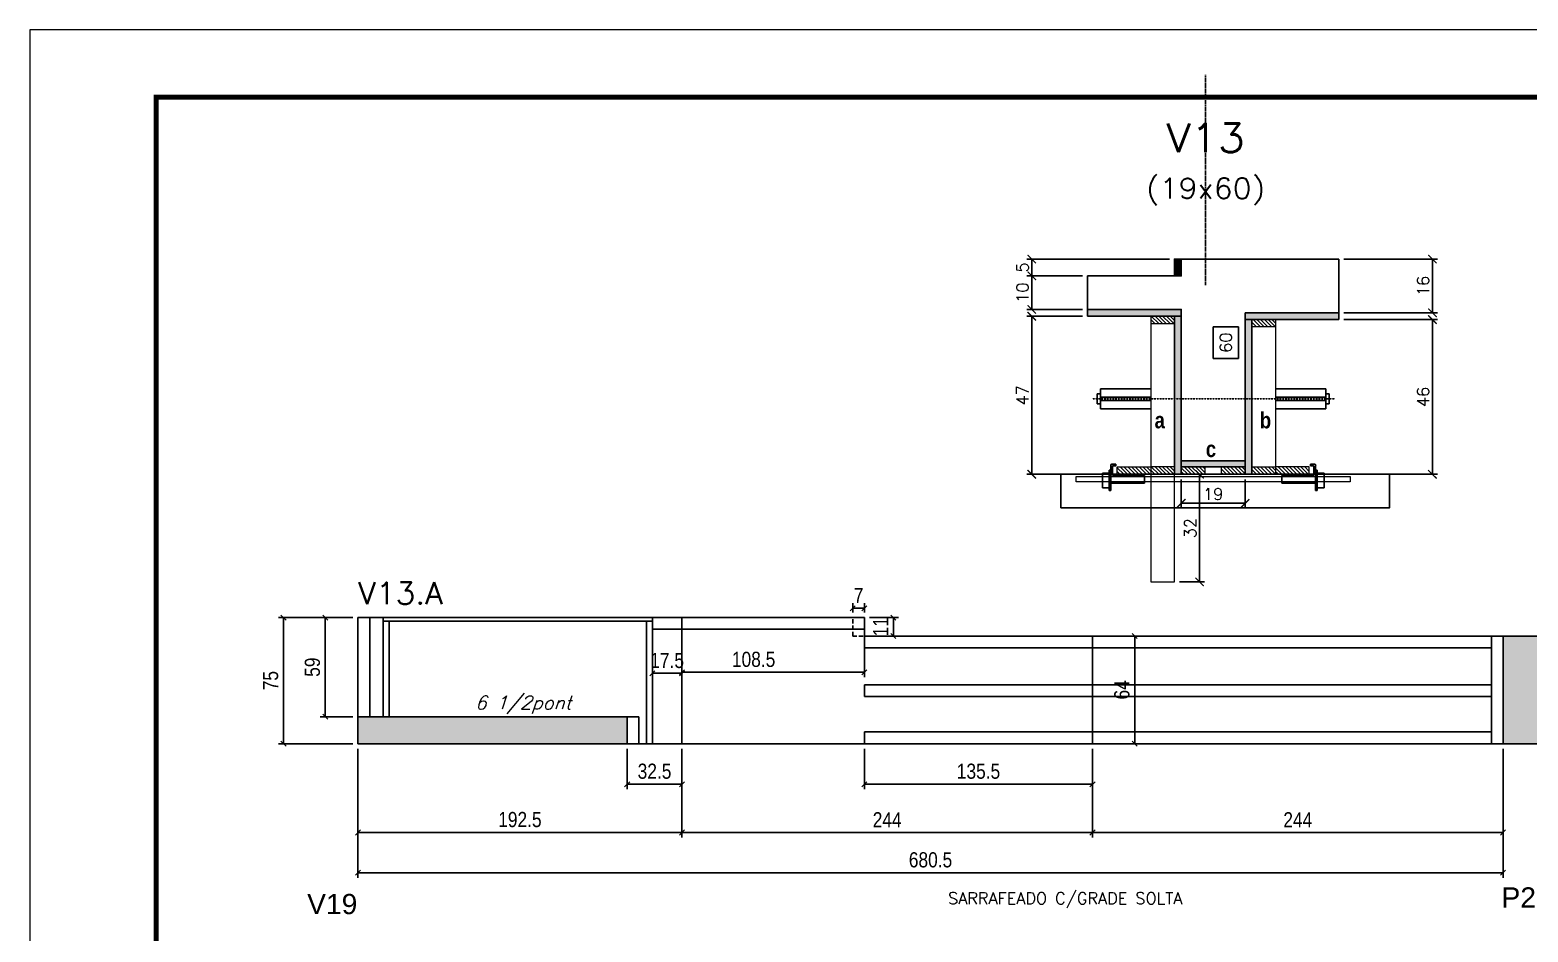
# Model space of a CAD drawing. Extents: x -10448 to -1189, y -11772 to 17235.
# Drawn here: x -8850 to -7960, y 11714 to 12250 of the extents above; entities that cross this region are included whole.
import ezdxf
from ezdxf.enums import TextEntityAlignment as Align

# ---------------------------------------------------------------- set-up
doc = ezdxf.new("R2010")
doc.units = 0
doc.linetypes.add('DASHED', pattern=[0.75, 0.5, -0.25])
doc.linetypes.add('HIDDEN', pattern=[0.375, 0.25, -0.125])
for name, color, linetype in [('5', 5, 'Continuous'), ('barrote', 251, 'Continuous'), ('COTA', 241, 'Continuous'), ('Cota Seção (2x)', 4, 'Continuous'), ('detalhes', 4, 'Continuous'), ('Painéis', 200, 'Continuous'), ('presilha', 1, 'Continuous'), ('SARR_2.2x7', 40, 'Continuous'), ('SARR_3.5x7', 81, 'Continuous'), ('TENSOR', 3, 'Continuous'), ('texto', 7, 'Continuous'), ('Texto de Titulo', 7, 'Continuous'), ('Texto Qtd Sarr', 242, 'Continuous')]:
    doc.layers.add(name, color=color, linetype=linetype)
for name, color, linetype, lineweight in [('CONCRETO', 251, 'Continuous', 25), ('Folhas', 255, 'Continuous', 9), ('Hachura', 251, 'Continuous', 9), ('Madeira', 126, 'Continuous', 18), ('SARRAFO DE PRESSAO', 251, 'DASHED', 9), ('SCO-___-LAJ', 2, 'Continuous', 0), ('Texto Seção', 7, 'Continuous', 15)]:
    doc.layers.add(name, color=color, linetype=linetype, lineweight=lineweight)
doc.styles.add('COTA TECNICA-50', font='techl___.ttf', dxfattribs={"height": 9})
doc.styles.add('REGUA-120', font='ROMANS.shx', dxfattribs={"height": 15})
doc.styles.add('Romans', font='romans.shx')
doc.styles.get("Standard").update_dxf_attribs({"font": 'arial.ttf'})
doc.styles.add('TECNICA', font='techb___.ttf', dxfattribs={"height": 10})
doc.dimstyles.new('COTA PAINEL-50', dxfattribs={"dimtxt": 9, "dimasz": 3, "dimexe": 3, "dimexo": 3, "dimgap": 3, "dimtad": 1, "dimdec": 1, "dimzin": 12, "dimdsep": 46, "dimtxsty": 'COTA TECNICA-50', "dimblk1": 'OBLIQUE', "dimblk2": 'OBLIQUE', "dimsah": 1, "dimcen": 0.9, "dimclrd": 4, "dimclre": 4, "dimclrt": 240, "dimadec": 1, "dimazin": 3, "dimtfac": 1, "dimtdec": 1, "dimtmove": 0, "dimatfit": 3, "dimfxl": 1, "dimtolj": 1, "dimtzin": 12, "dimarcsym": 0})
doc.dimstyles.new('Cota Seção (2x)', dxfattribs={"dimtxt": 7, "dimasz": 5, "dimexe": 3, "dimexo": 3, "dimgap": 2, "dimtad": 3, "dimdec": 1, "dimlfac": 0.5, "dimzin": 12, "dimdsep": 46, "dimtxsty": 'Romans', "dimblk": 'ARCHTICK', "dimcen": 0, "dimclrd": 4, "dimclre": 4, "dimclrt": 1, "dimadec": 1, "dimazin": 3, "dimtfac": 1, "dimtdec": 1, "dimtmove": 0, "dimatfit": 3, "dimldrblk": 'OBLIQUE', "dimfxl": 1, "dimtolj": 1, "dimtzin": 12, "dimarcsym": 0})
doc.dimstyles.new('Cota Seção interna', dxfattribs={"dimtxt": 7, "dimasz": 6, "dimexe": 0.18, "dimexo": 2, "dimgap": -4, "dimtad": 3, "dimdec": 1, "dimlfac": 0.5, "dimzin": 12, "dimdsep": 46, "dimtxsty": 'Romans', "dimblk": 'ARCHTICK', "dimcen": 0.09, "dimse1": 1, "dimse2": 1, "dimsd1": 1, "dimsd2": 1, "dimclrd": 180, "dimclre": 5, "dimclrt": 1, "dimadec": 0, "dimazin": 3, "dimtfac": 1, "dimtdec": 1, "dimtofl": 0, "dimtmove": 0, "dimatfit": 3, "dimldrblk": 'ARCHTICK', "dimfxl": 1, "dimtolj": 1, "dimtzin": 0, "dimarcsym": 0})

# ---------------------------------------------------------------- blocks, each defined once
blk = doc.blocks.new('9999999999')
at = {"layer": 'Folhas'}
blk.add_lwpolyline([(98138.98, 34190.21), (99623.98, 34190.21), (99623.98, 35240.21), (98138.98, 35240.21)], close=True, dxfattribs=at)
at = {"layer": 'Folhas', "color": 30, "const_width": 3}
blk.add_lwpolyline([(98213.98, 34230.21), (99583.98, 34230.21), (99583.98, 35200.21), (98213.98, 35200.21)], close=True, dxfattribs=at)
blk = doc.blocks.new('_ArchTick')
at = {"color": 0, "linetype": 'ByBlock', "const_width": 0.15}
blk.add_lwpolyline([(-0.5, -0.5), (0.5, 0.5)], dxfattribs=at)
blk = doc.blocks.new('*D318')
at = {"layer": 'COTA', "color": 4, "lineweight": -2, "transparency": 16777216}
for p, q in [((-8224.29, 12079.72), (-8257.5, 12079.72)), ((-8254.5, 11985.72), (-8254.5, 12079.72)), ((-8206.69, 11985.72), (-8257.5, 11985.72))]:
    blk.add_line(p, q, dxfattribs=at)
at = {"layer": 'Defpoints', "color": 0, "transparency": 16777216}
for p in [(-8254.5, 12079.72), (-8221.29, 12079.72), (-8203.69, 11985.72)]:
    blk.add_point(p, dxfattribs=at)
at = {"layer": 'COTA', "color": 4, "lineweight": -2, "transparency": 16777216, "xscale": 5, "yscale": 5, "zscale": 5}
for p, rotation in [((-8254.5, 12079.72), 90), ((-8254.5, 11985.72), 270)]:
    blk.add_blockref('_ArchTick', p, dxfattribs=dict(at, rotation=rotation))
at = {"layer": 'COTA', "color": 1, "transparency": 16777216, "insert": (-8260, 12032.72), "char_height": 7, "attachment_point": 5, "rotation": 90, "style": 'Romans'}
blk.add_mtext('\\A1;47', dxfattribs=at)
blk = doc.blocks.new('_Oblique')
at = {"color": 0, "linetype": 'ByBlock', "lineweight": -2}
blk.add_line((-0.5, -0.5), (0.5, 0.5), dxfattribs=at)
blk = doc.blocks.new('*D319')
at = {"layer": 'COTA', "color": 4, "lineweight": -2, "transparency": 16777216}
for p, q in [((-8224.29, 12103.72), (-8257.5, 12103.72)), ((-8254.5, 12103.72), (-8254.5, 12083.72)), ((-8224.29, 12083.72), (-8257.5, 12083.72))]:
    blk.add_line(p, q, dxfattribs=at)
at = {"layer": 'Defpoints', "color": 0, "transparency": 16777216}
for p in [(-8221.29, 12103.72), (-8254.5, 12083.72), (-8221.29, 12083.72)]:
    blk.add_point(p, dxfattribs=at)
at = {"layer": 'COTA', "color": 4, "lineweight": -2, "transparency": 16777216, "xscale": 5, "yscale": 5, "zscale": 5}
for p, rotation in [((-8254.5, 12103.72), 90), ((-8254.5, 12083.72), 270)]:
    blk.add_blockref('_ArchTick', p, dxfattribs=dict(at, rotation=rotation))
at = {"layer": 'COTA', "color": 1, "transparency": 16777216, "insert": (-8260, 12093.72), "char_height": 7, "attachment_point": 5, "rotation": 90, "style": 'Romans'}
blk.add_mtext('\\A1;10', dxfattribs=at)
blk = doc.blocks.new('*D320')
at = {"layer": 'COTA', "color": 4, "lineweight": -2, "transparency": 16777216}
for p, q in [((-8069.09, 12077.72), (-8013.43, 12077.72)), ((-8016.43, 11985.72), (-8016.43, 12077.72)), ((-8077.09, 11985.72), (-8013.43, 11985.72))]:
    blk.add_line(p, q, dxfattribs=at)
at = {"layer": 'Defpoints', "color": 0, "transparency": 16777216}
for p in [(-8072.09, 12077.72), (-8016.43, 12077.72), (-8080.09, 11985.72)]:
    blk.add_point(p, dxfattribs=at)
at = {"layer": 'COTA', "color": 4, "lineweight": -2, "transparency": 16777216, "xscale": 5, "yscale": 5, "zscale": 5}
for p, rotation in [((-8016.43, 12077.72), 90), ((-8016.43, 11985.72), 270)]:
    blk.add_blockref('_ArchTick', p, dxfattribs=dict(at, rotation=rotation))
at = {"layer": 'COTA', "color": 1, "transparency": 16777216, "insert": (-8021.93, 12031.72), "char_height": 7, "attachment_point": 5, "rotation": 90, "style": 'Romans'}
blk.add_mtext('\\A1;46', dxfattribs=at)
blk = doc.blocks.new('*D321')
at = {"layer": 'Cota Seção (2x)', "color": 180, "lineweight": -2, "transparency": 16777216}
for p, q in [((-8131.69, 12073.5), (-8146.69, 12073.5)), ((-8146.69, 12073.5), (-8146.69, 12054.5)), ((-8131.69, 12054.5), (-8131.69, 12073.5)), ((-8146.69, 12054.5), (-8131.69, 12054.5))]:
    blk.add_line(p, q, dxfattribs=at)
at = {"layer": 'Defpoints', "color": 0, "transparency": 16777216}
for p in [(-8127.69, 12113.72), (-8127.69, 12113.72), (-8127.69, 11993.72)]:
    blk.add_point(p, dxfattribs=at)
at = {"layer": 'Cota Seção (2x)', "color": 1, "transparency": 16777216, "insert": (-8139.19, 12064), "char_height": 7, "attachment_point": 5, "rotation": 90, "style": 'Romans'}
blk.add_mtext('\\A1;60', dxfattribs=at)
blk = doc.blocks.new('PRESILHA METÁLICA 1')
at = {"layer": 'presilha'}
for p, q in [((6, 15.5), (7.5, 15.5)), ((6, -2.5), (6, 15.5)), ((7.5, 10.6), (7.5, 19.9)), ((7.5, 15.5), (7.5, -2.5)), ((12, 21), (8.6, 21)), ((9, 11.6), (9, 18.9)), ((12, 19.5), (9.6, 19.5)), ((12, 21), (12, 19.5)), ((0, 13), (6, 13)), ((0, 13), (0, 0)), ((6, 0), (0, 0)), ((6, 13), (6, 0)), ((37.5, 4.1), (7.5, 4.1)), ((37.5, 11), (9.6, 11)), ((37.5, 11), (37.5, 4.1)), ((7.5, -2.5), (6, -2.5))]:
    blk.add_line(p, q, dxfattribs=at)
for centre, radius, start, end in [((8.6, 19.9), 1.14, 90, 180), ((9.6, 18.9), 0.57, 90, 180), ((9.6, 11.6), 0.57, 180, 270)]:
    blk.add_arc(centre, radius, start, end, dxfattribs=at)
blk = doc.blocks.new('*D322')
at = {"layer": 'COTA', "color": 4, "lineweight": -2, "transparency": 16777216}
for p, q in [((-8165.69, 11982.72), (-8165.69, 11965.5)), ((-8127.69, 11982.72), (-8127.69, 11965.5)), ((-8127.69, 11968.5), (-8165.69, 11968.5))]:
    blk.add_line(p, q, dxfattribs=at)
at = {"layer": 'Defpoints', "color": 0, "transparency": 16777216}
for p in [(-8165.69, 11985.72), (-8127.69, 11985.72), (-8165.69, 11968.5)]:
    blk.add_point(p, dxfattribs=at)
at = {"layer": 'COTA', "color": 4, "lineweight": -2, "transparency": 16777216, "xscale": 5, "yscale": 5, "zscale": 5, "rotation": 180}
blk.add_blockref('_ArchTick', (-8165.69, 11968.5), dxfattribs=at)
at = {"layer": 'COTA', "color": 4, "lineweight": -2, "transparency": 16777216, "xscale": 5, "yscale": 5, "zscale": 5}
blk.add_blockref('_ArchTick', (-8127.69, 11968.5), dxfattribs=at)
at = {"layer": 'COTA', "color": 1, "transparency": 16777216, "insert": (-8146.69, 11974), "char_height": 7, "attachment_point": 5, "style": 'Romans'}
blk.add_mtext('\\A1;19', dxfattribs=at)
blk = doc.blocks.new('*D1393')
at = {"layer": 'COTA', "color": 4, "lineweight": -2, "transparency": 16777216}
for p, q in [((-8069.09, 12113.72), (-8013.43, 12113.72)), ((-8016.43, 12113.72), (-8016.43, 12081.72)), ((-8069.09, 12081.72), (-8013.43, 12081.72))]:
    blk.add_line(p, q, dxfattribs=at)
at = {"layer": 'Defpoints', "color": 0, "transparency": 16777216}
for p in [(-8072.09, 12113.72), (-8072.09, 12081.72), (-8016.43, 12081.72)]:
    blk.add_point(p, dxfattribs=at)
at = {"layer": 'COTA', "color": 4, "lineweight": -2, "transparency": 16777216, "xscale": 5, "yscale": 5, "zscale": 5}
for p, rotation in [((-8016.43, 12113.72), 90), ((-8016.43, 12081.72), 270)]:
    blk.add_blockref('_ArchTick', p, dxfattribs=dict(at, rotation=rotation))
at = {"layer": 'COTA', "color": 1, "transparency": 16777216, "insert": (-8021.93, 12097.72), "char_height": 7, "attachment_point": 5, "rotation": 90, "style": 'Romans'}
blk.add_mtext('\\A1;16', dxfattribs=at)
blk = doc.blocks.new('*D1394')
at = {"layer": 'COTA', "color": 4, "lineweight": -2, "transparency": 16777216}
for p, q in [((-8172.69, 12113.72), (-8257.5, 12113.72)), ((-8254.5, 12103.72), (-8254.5, 12113.72)), ((-8224.29, 12103.72), (-8257.5, 12103.72))]:
    blk.add_line(p, q, dxfattribs=at)
at = {"layer": 'Defpoints', "color": 0, "transparency": 16777216}
for p in [(-8254.5, 12113.72), (-8169.69, 12113.72), (-8221.29, 12103.72)]:
    blk.add_point(p, dxfattribs=at)
at = {"layer": 'COTA', "color": 4, "lineweight": -2, "transparency": 16777216, "xscale": 5, "yscale": 5, "zscale": 5}
for p, rotation in [((-8254.5, 12113.72), 90), ((-8254.5, 12103.72), 270)]:
    blk.add_blockref('_ArchTick', p, dxfattribs=dict(at, rotation=rotation))
at = {"layer": 'COTA', "color": 1, "transparency": 16777216, "insert": (-8260, 12108.72), "char_height": 7, "attachment_point": 5, "rotation": 90, "style": 'Romans'}
blk.add_mtext('\\A1;5', dxfattribs=at)
blk = doc.blocks.new('titulo1')
at = {"layer": 'Defpoints', "color": 252, "linetype": 'HIDDEN', "ltscale": 2}
blk.add_line((0, 0), (0, 125), dxfattribs=at)
at = {"layer": 'Defpoints', "style": 'Romans', "oblique": 15}
blk.add_attdef('FOLHA', text='', height=10, dxfattribs=at).set_placement((0, 15.58), align=Align.MIDDLE_CENTER)
at = {"layer": 'Texto Qtd Sarr', "color": 3, "style": 'Romans', "oblique": 15}
for tag, height, p in [('TITULO', 17, (0, 71.45)), ('SEÇÃO', 12, (0, 41.55))]:
    blk.add_attdef(tag, text='', height=height, dxfattribs=at).set_placement(p, align=Align.MIDDLE_CENTER)
blk = doc.blocks.new('*D358')
at = {"layer": 'COTA', "color": 4, "linetype": 'ByBlock', "lineweight": -2, "transparency": 16777216}
for p, q in [((-8462.41, 11822.55), (-8462.41, 11769.76)), ((-8218.41, 11822.55), (-8218.41, 11769.76)), ((-8218.41, 11772.76), (-8462.41, 11772.76))]:
    blk.add_line(p, q, dxfattribs=at)
at = {"layer": 'Defpoints', "color": 0, "linetype": 'ByBlock', "transparency": 16777216}
for p in [(-8462.41, 11825.55), (-8218.41, 11825.55), (-8462.41, 11772.76)]:
    blk.add_point(p, dxfattribs=at)
at = {"layer": 'COTA', "color": 4, "linetype": 'ByBlock', "lineweight": -2, "transparency": 16777216, "xscale": 3, "yscale": 3, "zscale": 3, "rotation": 180}
blk.add_blockref('_Oblique', (-8462.41, 11772.76), dxfattribs=at)
at = {"layer": 'COTA', "color": 4, "linetype": 'ByBlock', "lineweight": -2, "transparency": 16777216, "xscale": 3, "yscale": 3, "zscale": 3}
blk.add_blockref('_Oblique', (-8218.41, 11772.76), dxfattribs=at)
at = {"layer": 'COTA', "color": 240, "linetype": 'ByBlock', "transparency": 16777216, "insert": (-8340.41, 11780.33), "char_height": 9, "attachment_point": 5, "style": 'COTA TECNICA-50'}
blk.add_mtext('\\A1;244', dxfattribs=at)
blk = doc.blocks.new('*D359')
at = {"layer": 'COTA', "color": 4, "linetype": 'ByBlock', "lineweight": -2, "transparency": 16777216}
for p, q in [((-8218.41, 11822.55), (-8218.41, 11769.76)), ((-7974.41, 11822.55), (-7974.41, 11769.76)), ((-8218.41, 11772.76), (-7974.41, 11772.76))]:
    blk.add_line(p, q, dxfattribs=at)
at = {"layer": 'Defpoints', "color": 0, "linetype": 'ByBlock', "transparency": 16777216}
for p in [(-8218.41, 11825.55), (-7974.41, 11825.55), (-7974.41, 11772.76)]:
    blk.add_point(p, dxfattribs=at)
at = {"layer": 'COTA', "color": 4, "linetype": 'ByBlock', "lineweight": -2, "transparency": 16777216, "xscale": 3, "yscale": 3, "zscale": 3, "rotation": 180}
blk.add_blockref('_Oblique', (-8218.41, 11772.76), dxfattribs=at)
at = {"layer": 'COTA', "color": 4, "linetype": 'ByBlock', "lineweight": -2, "transparency": 16777216, "xscale": 3, "yscale": 3, "zscale": 3}
blk.add_blockref('_Oblique', (-7974.41, 11772.76), dxfattribs=at)
at = {"layer": 'COTA', "color": 240, "linetype": 'ByBlock', "transparency": 16777216, "insert": (-8096.41, 11780.33), "char_height": 9, "attachment_point": 5, "style": 'COTA TECNICA-50'}
blk.add_mtext('\\A1;244', dxfattribs=at)
blk = doc.blocks.new('*D360')
at = {"layer": 'COTA', "color": 4, "linetype": 'ByBlock', "lineweight": -2, "transparency": 16777216}
for p, q in [((-8654.91, 11822.55), (-8654.91, 11745.84)), ((-7974.41, 11822.55), (-7974.41, 11745.84)), ((-7974.41, 11748.84), (-8654.91, 11748.84))]:
    blk.add_line(p, q, dxfattribs=at)
at = {"layer": 'Defpoints', "color": 0, "linetype": 'ByBlock', "transparency": 16777216}
for p in [(-8654.91, 11825.55), (-7974.41, 11825.55), (-8654.91, 11748.84)]:
    blk.add_point(p, dxfattribs=at)
at = {"layer": 'COTA', "color": 4, "linetype": 'ByBlock', "lineweight": -2, "transparency": 16777216, "xscale": 3, "yscale": 3, "zscale": 3, "rotation": 180}
blk.add_blockref('_Oblique', (-8654.91, 11748.84), dxfattribs=at)
at = {"layer": 'COTA', "color": 4, "linetype": 'ByBlock', "lineweight": -2, "transparency": 16777216, "xscale": 3, "yscale": 3, "zscale": 3}
blk.add_blockref('_Oblique', (-7974.41, 11748.84), dxfattribs=at)
at = {"layer": 'COTA', "color": 240, "linetype": 'ByBlock', "transparency": 16777216, "insert": (-8314.66, 11756.46), "char_height": 9, "attachment_point": 5, "style": 'COTA TECNICA-50'}
blk.add_mtext('\\A1;680.5', dxfattribs=at)
blk = doc.blocks.new('*D1425')
at = {"layer": 'COTA', "color": 4, "linetype": 'ByBlock', "lineweight": -2, "transparency": 16777216}
for p, q in [((-8360.91, 11903.55), (-8360.91, 11909.06)), ((-8353.91, 11906.06), (-8360.91, 11906.06)), ((-8353.91, 11903.55), (-8353.91, 11909.06))]:
    blk.add_line(p, q, dxfattribs=at)
at = {"layer": 'Defpoints', "color": 0, "linetype": 'ByBlock', "transparency": 16777216}
for p in [(-8360.91, 11906.06), (-8360.91, 11900.55), (-8353.91, 11900.55)]:
    blk.add_point(p, dxfattribs=at)
at = {"layer": 'COTA', "color": 4, "linetype": 'ByBlock', "lineweight": -2, "transparency": 16777216, "xscale": 3, "yscale": 3, "zscale": 3, "rotation": 180}
blk.add_blockref('_Oblique', (-8360.91, 11906.06), dxfattribs=at)
at = {"layer": 'COTA', "color": 4, "linetype": 'ByBlock', "lineweight": -2, "transparency": 16777216, "xscale": 3, "yscale": 3, "zscale": 3}
blk.add_blockref('_Oblique', (-8353.91, 11906.06), dxfattribs=at)
at = {"layer": 'COTA', "color": 240, "linetype": 'ByBlock', "transparency": 16777216, "insert": (-8357.41, 11913.63), "char_height": 9, "attachment_point": 5, "style": 'COTA TECNICA-50'}
blk.add_mtext('\\A1;7', dxfattribs=at)
blk = doc.blocks.new('*D1426')
at = {"layer": 'COTA', "color": 4, "linetype": 'ByBlock', "lineweight": -2, "transparency": 16777216}
for p, q in [((-8479.91, 11890.55), (-8479.91, 11864.39)), ((-8462.41, 11890.55), (-8462.41, 11864.39)), ((-8479.91, 11867.39), (-8462.41, 11867.39))]:
    blk.add_line(p, q, dxfattribs=at)
at = {"layer": 'Defpoints', "color": 0, "linetype": 'ByBlock', "transparency": 16777216}
for p in [(-8479.91, 11893.55), (-8462.41, 11893.55), (-8462.41, 11867.39)]:
    blk.add_point(p, dxfattribs=at)
at = {"layer": 'COTA', "color": 4, "linetype": 'ByBlock', "lineweight": -2, "transparency": 16777216, "xscale": 3, "yscale": 3, "zscale": 3, "rotation": 180}
blk.add_blockref('_Oblique', (-8479.91, 11867.39), dxfattribs=at)
at = {"layer": 'COTA', "color": 4, "linetype": 'ByBlock', "lineweight": -2, "transparency": 16777216, "xscale": 3, "yscale": 3, "zscale": 3}
blk.add_blockref('_Oblique', (-8462.41, 11867.39), dxfattribs=at)
at = {"layer": 'COTA', "color": 240, "linetype": 'ByBlock', "transparency": 16777216, "insert": (-8471.16, 11874.99), "char_height": 9, "attachment_point": 5, "style": 'COTA TECNICA-50'}
blk.add_mtext('\\A1;17.5', dxfattribs=at)
blk = doc.blocks.new('*D1427')
at = {"layer": 'COTA', "color": 4, "linetype": 'ByBlock', "lineweight": -2, "transparency": 16777216}
for p, q in [((-8657.91, 11900.55), (-8702.14, 11900.55)), ((-8699.14, 11825.55), (-8699.14, 11900.55)), ((-8657.91, 11825.55), (-8702.14, 11825.55))]:
    blk.add_line(p, q, dxfattribs=at)
at = {"layer": 'Defpoints', "color": 0, "linetype": 'ByBlock', "transparency": 16777216}
for p in [(-8699.14, 11900.55), (-8654.91, 11900.55), (-8654.91, 11825.55)]:
    blk.add_point(p, dxfattribs=at)
at = {"layer": 'COTA', "color": 4, "linetype": 'ByBlock', "lineweight": -2, "transparency": 16777216, "xscale": 3, "yscale": 3, "zscale": 3}
for p, rotation in [((-8699.14, 11900.55), 90), ((-8699.14, 11825.55), 270)]:
    blk.add_blockref('_Oblique', p, dxfattribs=dict(at, rotation=rotation))
at = {"layer": 'COTA', "color": 240, "linetype": 'ByBlock', "transparency": 16777216, "insert": (-8706.73, 11863.05), "char_height": 9, "attachment_point": 5, "rotation": 90, "style": 'COTA TECNICA-50'}
blk.add_mtext('\\A1;75', dxfattribs=at)
blk = doc.blocks.new('*D1428')
at = {"layer": 'COTA', "color": 4, "linetype": 'ByBlock', "lineweight": -2, "transparency": 16777216}
for p, q in [((-8215.41, 11889.55), (-8190.33, 11889.55)), ((-8193.33, 11825.55), (-8193.33, 11889.55)), ((-8215.41, 11825.55), (-8190.33, 11825.55))]:
    blk.add_line(p, q, dxfattribs=at)
at = {"layer": 'Defpoints', "color": 0, "linetype": 'ByBlock', "transparency": 16777216}
for p in [(-8218.41, 11889.55), (-8193.33, 11889.55), (-8218.41, 11825.55)]:
    blk.add_point(p, dxfattribs=at)
at = {"layer": 'COTA', "color": 4, "linetype": 'ByBlock', "lineweight": -2, "transparency": 16777216, "xscale": 3, "yscale": 3, "zscale": 3}
for p, rotation in [((-8193.33, 11889.55), 90), ((-8193.33, 11825.55), 270)]:
    blk.add_blockref('_Oblique', p, dxfattribs=dict(at, rotation=rotation))
at = {"layer": 'COTA', "color": 240, "linetype": 'ByBlock', "transparency": 16777216, "insert": (-8200.92, 11857.55), "char_height": 9, "attachment_point": 5, "rotation": 90, "style": 'COTA TECNICA-50'}
blk.add_mtext('\\A1;64', dxfattribs=at)
blk = doc.blocks.new('*D363')
at = {"layer": 'COTA', "color": 4, "linetype": 'ByBlock', "lineweight": -2, "transparency": 16777216}
for p, q in [((-8353.91, 11822.55), (-8353.91, 11798.43)), ((-8218.41, 11822.55), (-8218.41, 11798.43)), ((-8218.41, 11801.43), (-8353.91, 11801.43))]:
    blk.add_line(p, q, dxfattribs=at)
at = {"layer": 'Defpoints', "color": 0, "linetype": 'ByBlock', "transparency": 16777216}
for p in [(-8353.91, 11825.55), (-8218.41, 11825.55), (-8353.91, 11801.43)]:
    blk.add_point(p, dxfattribs=at)
at = {"layer": 'COTA', "color": 4, "linetype": 'ByBlock', "lineweight": -2, "transparency": 16777216, "xscale": 3, "yscale": 3, "zscale": 3, "rotation": 180}
blk.add_blockref('_Oblique', (-8353.91, 11801.43), dxfattribs=at)
at = {"layer": 'COTA', "color": 4, "linetype": 'ByBlock', "lineweight": -2, "transparency": 16777216, "xscale": 3, "yscale": 3, "zscale": 3}
blk.add_blockref('_Oblique', (-8218.41, 11801.43), dxfattribs=at)
at = {"layer": 'COTA', "color": 240, "linetype": 'ByBlock', "transparency": 16777216, "insert": (-8286.16, 11809.13), "char_height": 9, "attachment_point": 5, "style": 'COTA TECNICA-50'}
blk.add_mtext('\\A1;135.5', dxfattribs=at)
blk = doc.blocks.new('*D364')
at = {"layer": 'COTA', "color": 4, "linetype": 'ByBlock', "lineweight": -2, "transparency": 16777216}
for p, q in [((-8654.91, 11822.55), (-8654.91, 11769.76)), ((-8462.41, 11822.55), (-8462.41, 11769.76)), ((-8462.41, 11772.76), (-8654.91, 11772.76))]:
    blk.add_line(p, q, dxfattribs=at)
at = {"layer": 'Defpoints', "color": 0, "linetype": 'ByBlock', "transparency": 16777216}
for p in [(-8654.91, 11825.55), (-8462.41, 11825.55), (-8654.91, 11772.76)]:
    blk.add_point(p, dxfattribs=at)
at = {"layer": 'COTA', "color": 4, "linetype": 'ByBlock', "lineweight": -2, "transparency": 16777216, "xscale": 3, "yscale": 3, "zscale": 3, "rotation": 180}
blk.add_blockref('_Oblique', (-8654.91, 11772.76), dxfattribs=at)
at = {"layer": 'COTA', "color": 4, "linetype": 'ByBlock', "lineweight": -2, "transparency": 16777216, "xscale": 3, "yscale": 3, "zscale": 3}
blk.add_blockref('_Oblique', (-8462.41, 11772.76), dxfattribs=at)
at = {"layer": 'COTA', "color": 240, "linetype": 'ByBlock', "transparency": 16777216, "insert": (-8558.66, 11780.39), "char_height": 9, "attachment_point": 5, "style": 'COTA TECNICA-50'}
blk.add_mtext('\\A1;192.5', dxfattribs=at)
blk = doc.blocks.new('*D1429')
at = {"layer": 'COTA', "color": 4, "linetype": 'ByBlock', "lineweight": -2, "transparency": 16777216}
for p, q in [((-8657.91, 11900.55), (-8677.3, 11900.55)), ((-8674.3, 11841.55), (-8674.3, 11900.55)), ((-8657.91, 11841.55), (-8677.3, 11841.55))]:
    blk.add_line(p, q, dxfattribs=at)
at = {"layer": 'Defpoints', "color": 0, "linetype": 'ByBlock', "transparency": 16777216}
for p in [(-8674.3, 11900.55), (-8654.91, 11900.55), (-8654.91, 11841.55)]:
    blk.add_point(p, dxfattribs=at)
at = {"layer": 'COTA', "color": 4, "linetype": 'ByBlock', "lineweight": -2, "transparency": 16777216, "xscale": 3, "yscale": 3, "zscale": 3}
for p, rotation in [((-8674.3, 11900.55), 90), ((-8674.3, 11841.55), 270)]:
    blk.add_blockref('_Oblique', p, dxfattribs=dict(at, rotation=rotation))
at = {"layer": 'COTA', "color": 240, "linetype": 'ByBlock', "transparency": 16777216, "insert": (-8681.92, 11871.05), "char_height": 9, "attachment_point": 5, "rotation": 90, "style": 'COTA TECNICA-50'}
blk.add_mtext('\\A1;59', dxfattribs=at)
blk = doc.blocks.new('*D365')
at = {"layer": 'COTA', "color": 4, "linetype": 'ByBlock', "lineweight": -2, "transparency": 16777216}
for p, q in [((-8494.91, 11822.55), (-8494.91, 11798.43)), ((-8462.41, 11822.55), (-8462.41, 11798.43)), ((-8462.41, 11801.43), (-8494.91, 11801.43))]:
    blk.add_line(p, q, dxfattribs=at)
at = {"layer": 'Defpoints', "color": 0, "linetype": 'ByBlock', "transparency": 16777216}
for p in [(-8494.91, 11825.55), (-8462.41, 11825.55), (-8494.91, 11801.43)]:
    blk.add_point(p, dxfattribs=at)
at = {"layer": 'COTA', "color": 4, "linetype": 'ByBlock', "lineweight": -2, "transparency": 16777216, "xscale": 3, "yscale": 3, "zscale": 3, "rotation": 180}
blk.add_blockref('_Oblique', (-8494.91, 11801.43), dxfattribs=at)
at = {"layer": 'COTA', "color": 4, "linetype": 'ByBlock', "lineweight": -2, "transparency": 16777216, "xscale": 3, "yscale": 3, "zscale": 3}
blk.add_blockref('_Oblique', (-8462.41, 11801.43), dxfattribs=at)
at = {"layer": 'COTA', "color": 240, "linetype": 'ByBlock', "transparency": 16777216, "insert": (-8478.66, 11809.13), "char_height": 9, "attachment_point": 5, "style": 'COTA TECNICA-50'}
blk.add_mtext('\\A1;32.5', dxfattribs=at)
blk = doc.blocks.new('*D1430')
at = {"layer": 'COTA', "color": 4, "linetype": 'ByBlock', "lineweight": -2, "transparency": 16777216}
for p, q in [((-8350.91, 11900.55), (-8333.72, 11900.55)), ((-8336.72, 11900.55), (-8336.72, 11889.55)), ((-8350.91, 11889.55), (-8333.72, 11889.55))]:
    blk.add_line(p, q, dxfattribs=at)
at = {"layer": 'Defpoints', "color": 0, "linetype": 'ByBlock', "transparency": 16777216}
for p in [(-8353.91, 11900.55), (-8353.91, 11889.55), (-8336.72, 11889.55)]:
    blk.add_point(p, dxfattribs=at)
at = {"layer": 'COTA', "color": 4, "linetype": 'ByBlock', "lineweight": -2, "transparency": 16777216, "xscale": 3, "yscale": 3, "zscale": 3}
for p, rotation in [((-8336.72, 11900.55), 90), ((-8336.72, 11889.55), 270)]:
    blk.add_blockref('_Oblique', p, dxfattribs=dict(at, rotation=rotation))
at = {"layer": 'COTA', "color": 240, "linetype": 'ByBlock', "transparency": 16777216, "insert": (-8344.28, 11895.05), "char_height": 9, "attachment_point": 5, "rotation": 90, "style": 'COTA TECNICA-50'}
blk.add_mtext('\\A1;11', dxfattribs=at)
blk = doc.blocks.new('*D1431')
at = {"layer": 'COTA', "color": 4, "linetype": 'ByBlock', "lineweight": -2, "transparency": 16777216}
for p, q in [((-8462.41, 11897.55), (-8462.41, 11865.02)), ((-8353.91, 11897.55), (-8353.91, 11865.02)), ((-8462.41, 11868.02), (-8353.91, 11868.02))]:
    blk.add_line(p, q, dxfattribs=at)
at = {"layer": 'Defpoints', "color": 0, "linetype": 'ByBlock', "transparency": 16777216}
for p in [(-8462.41, 11900.55), (-8353.91, 11900.55), (-8353.91, 11868.02)]:
    blk.add_point(p, dxfattribs=at)
at = {"layer": 'COTA', "color": 4, "linetype": 'ByBlock', "lineweight": -2, "transparency": 16777216, "xscale": 3, "yscale": 3, "zscale": 3, "rotation": 180}
blk.add_blockref('_Oblique', (-8462.41, 11868.02), dxfattribs=at)
at = {"layer": 'COTA', "color": 4, "linetype": 'ByBlock', "lineweight": -2, "transparency": 16777216, "xscale": 3, "yscale": 3, "zscale": 3}
blk.add_blockref('_Oblique', (-8353.91, 11868.02), dxfattribs=at)
at = {"layer": 'COTA', "color": 240, "linetype": 'ByBlock', "transparency": 16777216, "insert": (-8419.78, 11875.64), "char_height": 9, "attachment_point": 5, "style": 'COTA TECNICA-50'}
blk.add_mtext('\\A1;108.5', dxfattribs=at)
blk = doc.blocks.new('*D1454')
at = {"layer": 'COTA', "color": 4, "lineweight": -2, "transparency": 16777216}
for p, q in [((-8166.69, 11985.72), (-8151.78, 11985.72)), ((-8154.78, 11921.72), (-8154.78, 11985.72)), ((-8166.69, 11921.72), (-8151.78, 11921.72))]:
    blk.add_line(p, q, dxfattribs=at)
at = {"layer": 'Defpoints', "color": 0, "transparency": 16777216}
for p in [(-8169.69, 11985.72), (-8154.78, 11985.72), (-8169.69, 11921.72)]:
    blk.add_point(p, dxfattribs=at)
at = {"layer": 'COTA', "color": 4, "lineweight": -2, "transparency": 16777216, "xscale": 5, "yscale": 5, "zscale": 5}
for p, rotation in [((-8154.78, 11985.72), 90), ((-8154.78, 11921.72), 270)]:
    blk.add_blockref('_ArchTick', p, dxfattribs=dict(at, rotation=rotation))
at = {"layer": 'COTA', "color": 1, "transparency": 16777216, "insert": (-8160.28, 11953.72), "char_height": 7, "attachment_point": 5, "rotation": 90, "style": 'Romans'}
blk.add_mtext('\\A1;32', dxfattribs=at)

msp = doc.modelspace()

# ---------------------------------------------------------------- hatches: boundary and pattern name
at = {"layer": 'COTA', "linetype": 'ByBlock'}
h = msp.add_hatch(dxfattribs=at)
h.set_pattern_fill('AR-CONC', color=256, scale=0.03)
h.set_pattern_definition([(50, (-141028.7827, -20658.1277), (5.46554007, -0.47817257), [0.5715, -6.2865]), (355, (-141028.7827, -20658.128), (-1.05730264, 5.73170536), [0.4572, -5.02921753]), (100.4514447, (-141028.327, -20658.1676), (4.40823741, 5.25353256), [0.48570026, -5.34270734]), (46.1842, (-141028.783, -20656.604), (8.13237123, -1.26126984), [0.85725, -9.42975]), (96.6355576, (-141028.105, -20656.709), (7.122124, 7.42278374), [0.7285507, -8.01406824]), (351.184151, (-141028.783, -20656.604), (7.122124, 7.42278374), [0.685799, -7.54379196]), (21, (-141028.0207, -20656.9847), (4.54843174, -3.06795595), [0.5715, -6.2865]), (326, (-141028.0207, -20656.985), (1.85406085, 5.52563898), [0.4572, -5.0292]), (71.451445, (-141027.6417, -20657.2404), (6.40249258, 2.45768307), [0.48570026, -5.34269813]), (37.5, (-141028.7827, -20658.1277), (0.092658098, 2.536651166), [0, -4.96824, 0, -5.1054, 0, -5.04825]), (7.5, (-141028.7827, -20658.1277), (2.004589875, 3.005417245), [0, -2.91084, 0, -4.85394, 0, -1.92405]), (327.5, (-141030.482, -20658.1277), (4.067717855, -0.17186232), [0, -1.905, 0, -5.9436, 0, -7.8867]), (317.5, (-141031.244, -20658.1277), (4.44387544, 0.76279473), [0, -2.4765, 0, -3.94716, 0, -5.6007])])
h.paths.add_polyline_path([(-7974.41, 11825.55), (-7948.67, 11825.55), (-7948.67, 11872.55), (-7484.17, 11872.55), (-7484.17, 11884.55), (-7948.67, 11884.55), (-7948.67, 11889.55), (-7974.41, 11889.55)])
h = msp.add_hatch(dxfattribs=at)
h.set_pattern_fill('AR-CONC', color=256, scale=0.03)
h.paths.add_polyline_path([(-8494.91, 11841.55), (-8654.91, 11841.55), (-8654.91, 11825.55), (-8494.91, 11825.55)])
at = {"layer": 'Hachura'}
h = msp.add_hatch(color=256, dxfattribs=at)
h.dxf.hatch_style = 1
h.paths.add_polyline_path([(-8165.69, 12113.72), (-8169.69, 12113.72), (-8169.69, 12103.72), (-8165.69, 12103.72)])
h = msp.add_hatch(color=256, dxfattribs=at)
h.dxf.hatch_style = 1
h.paths.add_polyline_path([(-8221.29, 12079.72), (-8221.29, 12083.72), (-8165.69, 12083.72), (-8165.69, 12079.72)])
h = msp.add_hatch(dxfattribs=at)
h.set_pattern_fill('ANSI31', color=256, scale=0.5, angle=270, style=0)
h.set_pattern_definition([(315, (14784.9256, 3845.6801), (1.12253202, 1.12253202), [])])
h.paths.add_polyline_path([(-8169.69, 12075.32), (-8169.69, 12079.72), (-8183.69, 12079.72), (-8183.69, 12075.32)])
h = msp.add_hatch(color=256, dxfattribs=at)
h.dxf.hatch_style = 1
h.paths.add_polyline_path([(-8169.69, 12079.72), (-8165.69, 12079.72), (-8165.69, 11985.72), (-8169.69, 11985.72)])
h = msp.add_hatch(color=256, dxfattribs=at)
h.dxf.hatch_style = 1
h.paths.add_polyline_path([(-8072.09, 12077.72), (-8072.09, 12081.72), (-8127.69, 12081.72), (-8127.69, 12077.72)])
h = msp.add_hatch(color=256, dxfattribs=at)
h.dxf.hatch_style = 1
h.paths.add_polyline_path([(-8123.69, 12077.72), (-8127.69, 12077.72), (-8127.69, 11985.72), (-8123.69, 11985.72)])
h = msp.add_hatch(dxfattribs=at)
h.set_pattern_fill('ANSI31', color=256, scale=0.5, angle=270, style=0)
h.set_pattern_definition([(315, (14793.7256, 3843.6801), (1.12253202, 1.12253202), [])])
h.paths.add_polyline_path([(-8123.69, 12073.32), (-8123.69, 12077.72), (-8109.69, 12077.72), (-8109.69, 12073.32)])
h = msp.add_hatch(color=256, dxfattribs=at)
h.dxf.hatch_style = 1
h.paths.add_polyline_path([(-8165.69, 11990.12), (-8165.69, 11993.72), (-8127.69, 11993.72), (-8127.69, 11990.12)])
h = msp.add_hatch(dxfattribs=at)
h.set_pattern_fill('ANSI31', color=256, scale=0.5, angle=270, style=0)
h.set_pattern_definition([(315, (14782.1256, 3756.0801), (1.12253202, 1.12253202), [])])
h.paths.add_polyline_path([(-8203.69, 11985.72), (-8203.69, 11990.12), (-8183.69, 11990.12), (-8183.69, 11985.72)])
h = msp.add_hatch(dxfattribs=at)
h.set_pattern_fill('ANSI31', color=256, scale=0.5, angle=270, style=0)
h.set_pattern_definition([(315, (14784.9256, 3756.0801), (1.12253202, 1.12253202), [])])
h.paths.add_polyline_path([(-8169.69, 11985.72), (-8169.69, 11990.12), (-8183.69, 11990.12), (-8183.69, 11985.72)])
h = msp.add_hatch(dxfattribs=at)
h.set_pattern_fill('ANSI31', color=256, scale=0.5, angle=270, style=0)
h.set_pattern_definition([(315, (14790.9256, 3756.0801), (1.12253202, 1.12253202), [])])
h.paths.add_polyline_path([(-8165.69, 11985.72), (-8165.69, 11990.12), (-8151.69, 11990.12), (-8151.69, 11985.72)])
h = msp.add_hatch(dxfattribs=at)
h.set_pattern_fill('ANSI31', color=256, scale=0.5, angle=270, style=0)
h.set_pattern_definition([(315, (14766.9256, 3756.0801), (1.12253202, 1.12253202), [])])
h.paths.add_polyline_path([(-8141.69, 11985.72), (-8141.69, 11990.12), (-8127.69, 11990.12), (-8127.69, 11985.72)])
h = msp.add_hatch(dxfattribs=at)
h.set_pattern_fill('ANSI31', color=256, scale=0.5, angle=270, style=0)
h.set_pattern_definition([(315, (14793.7256, 3756.0801), (1.12253202, 1.12253202), [])])
h.paths.add_polyline_path([(-8123.69, 11985.72), (-8123.69, 11990.12), (-8109.69, 11990.12), (-8109.69, 11985.72)])
h = msp.add_hatch(dxfattribs=at)
h.set_pattern_fill('ANSI31', color=256, scale=0.5, angle=270, style=0)
h.set_pattern_definition([(315, (14799.7256, 3756.0801), (1.12253202, 1.12253202), [])])
h.paths.add_polyline_path([(-8089.69, 11985.72), (-8089.69, 11990.12), (-8109.69, 11990.12), (-8109.69, 11985.72)])

# ---------------------------------------------------------------- linework, layer by layer
at = {"ltscale": 3}
for p, q in [((-8213.69, 12036.57), (-8213.69, 12024.57)), ((-8213.69, 12036.57), (-8183.69, 12036.57)), ((-8079.69, 12036.57), (-8109.69, 12036.57)), ((-8079.69, 12036.57), (-8079.69, 12024.57)), ((-8215.69, 12033.57), (-8215.69, 12027.57)), ((-8213.69, 12033.57), (-8215.69, 12033.57)), ((-8213.69, 12027.57), (-8215.69, 12027.57)), ((-8183.69, 12031.57), (-8213.69, 12031.57)), ((-8183.69, 12029.57), (-8213.69, 12029.57)), ((-8109.69, 12031.57), (-8079.69, 12031.57)), ((-8109.69, 12029.57), (-8079.69, 12029.57)), ((-8077.69, 12033.57), (-8079.69, 12033.57)), ((-8079.69, 12027.57), (-8077.69, 12027.57)), ((-8077.69, 12033.57), (-8077.69, 12027.57)), ((-8213.69, 12024.57), (-8183.69, 12024.57)), ((-8079.69, 12024.57), (-8109.69, 12024.57))]:
    msp.add_line(p, q, dxfattribs=at)
at = {"layer": 'barrote'}
msp.add_lwpolyline([(-8237.15, 11965.72), (-8041.97, 11965.72), (-8041.97, 11985.72), (-8237.15, 11985.72)], close=True, dxfattribs=at)
at = {"layer": 'CONCRETO'}
for p, q in [((-8165.69, 12113.72), (-8072.09, 12113.72)), ((-8072.09, 12113.72), (-8072.09, 12081.72)), ((-8221.29, 12083.72), (-8221.29, 12103.72)), ((-8221.29, 12103.72), (-8165.69, 12103.72)), ((-8221.29, 12083.72), (-8165.69, 12083.72)), ((-8165.69, 12083.72), (-8165.69, 11993.72)), ((-8072.09, 12081.72), (-8127.69, 12081.72)), ((-8127.69, 12081.72), (-8127.69, 11993.72)), ((-8127.69, 11993.72), (-8165.69, 11993.72)), ((-8183.69, 11985.72), (-8183.69, 11985.72)), ((-8127.69, 11985.72), (-8127.69, 11985.72)), ((-8109.69, 11985.72), (-8109.69, 11985.72))]:
    msp.add_line(p, q, dxfattribs=at)
at = {"layer": 'COTA', "linetype": 'ByBlock'}
for p, q in [((-7948.67, 11889.55), (-7974.41, 11889.55)), ((-7948.67, 11825.55), (-7974.41, 11825.55))]:
    msp.add_line(p, q, dxfattribs=at)
msp.add_lwpolyline([(-8654.91, 11841.55), (-8494.91, 11841.55), (-8494.91, 11825.55), (-8654.91, 11825.55)], close=True, dxfattribs=at)
at = {"layer": 'detalhes', "color": 250}
msp.add_line((-8237.15, 11965.72), (-8237.15, 11985.72), dxfattribs=at)
at = {"layer": 'Madeira'}
for points in [[(-8169.69, 12075.32), (-8169.69, 12079.72), (-8183.69, 12079.72), (-8183.69, 12075.32)], [(-8169.69, 12079.72), (-8183.69, 12079.72), (-8183.69, 11921.72), (-8169.69, 11921.72)], [(-8123.69, 12073.32), (-8123.69, 12077.72), (-8109.69, 12077.72), (-8109.69, 12073.32)], [(-8123.69, 12077.72), (-8109.69, 12077.72), (-8109.69, 11985.72), (-8123.69, 11985.72)], [(-8203.69, 11985.72), (-8203.69, 11990.12), (-8183.69, 11990.12), (-8183.69, 11985.72)], [(-8169.69, 11985.72), (-8169.69, 11990.12), (-8183.69, 11990.12), (-8183.69, 11985.72)], [(-8165.69, 11985.72), (-8165.69, 11990.12), (-8151.69, 11990.12), (-8151.69, 11985.72)], [(-8141.69, 11985.72), (-8141.69, 11990.12), (-8127.69, 11990.12), (-8127.69, 11985.72)], [(-8123.69, 11985.72), (-8123.69, 11990.12), (-8109.69, 11990.12), (-8109.69, 11985.72)], [(-8089.69, 11985.72), (-8089.69, 11990.12), (-8109.69, 11990.12), (-8109.69, 11985.72)]]:
    msp.add_lwpolyline(points, close=True, dxfattribs=at)
at = {"layer": 'Painéis', "linetype": 'Continuous'}
for p, q in [((-8654.91, 11841.55), (-8654.91, 11900.55)), ((-8654.91, 11900.55), (-8353.91, 11900.55)), ((-8462.41, 11900.55), (-8462.41, 11825.55)), ((-8353.91, 11889.55), (-8353.91, 11900.55)), ((-8353.91, 11889.55), (-7974.41, 11889.55)), ((-8218.41, 11889.55), (-8218.41, 11825.55)), ((-7974.41, 11889.55), (-7974.41, 11825.55)), ((-8494.91, 11841.55), (-8654.91, 11841.55)), ((-8494.91, 11825.55), (-8494.91, 11841.55)), ((-7974.41, 11825.55), (-8494.91, 11825.55))]:
    msp.add_line(p, q, dxfattribs=at)
at = {"layer": 'Painéis'}
for points in [[(-8165.69, 12113.72), (-8169.69, 12113.72), (-8169.69, 12103.72), (-8165.69, 12103.72)], [(-8221.29, 12079.72), (-8221.29, 12083.72), (-8165.69, 12083.72), (-8165.69, 12079.72)], [(-8169.69, 12079.72), (-8165.69, 12079.72), (-8165.69, 11985.72), (-8169.69, 11985.72)], [(-8072.09, 12077.72), (-8072.09, 12081.72), (-8127.69, 12081.72), (-8127.69, 12077.72)], [(-8123.69, 12077.72), (-8127.69, 12077.72), (-8127.69, 11985.72), (-8123.69, 11985.72)], [(-8165.69, 11990.12), (-8165.69, 11993.72), (-8127.69, 11993.72), (-8127.69, 11990.12)]]:
    msp.add_lwpolyline(points, close=True, dxfattribs=at)
at = {"layer": 'SARR_2.2x7', "linetype": 'Continuous'}
for p, q in [((-8647.91, 11900.55), (-8647.91, 11841.55)), ((-8479.91, 11898.35), (-8639.91, 11898.35)), ((-8462.41, 11893.55), (-8479.91, 11893.55)), ((-8462.41, 11893.55), (-8353.91, 11893.55)), ((-8353.91, 11889.55), (-8353.91, 11882.55)), ((-7981.41, 11889.55), (-7981.41, 11825.55)), ((-8218.41, 11882.55), (-8353.91, 11882.55)), ((-8353.91, 11860.55), (-8353.91, 11853.55)), ((-8218.41, 11860.55), (-8353.91, 11860.55)), ((-8218.41, 11853.55), (-8353.91, 11853.55)), ((-8487.91, 11841.55), (-8494.91, 11841.55)), ((-8487.91, 11825.55), (-8487.91, 11841.55)), ((-8353.91, 11832.55), (-8353.91, 11825.55)), ((-8218.41, 11832.55), (-8353.91, 11832.55))]:
    msp.add_line(p, q, dxfattribs=at)
at = {"layer": 'SARR_2.2x7', "linetype": 'HIDDEN', "ltscale": 10}
for q in [(-8360.91, 11900.55), (-8353.91, 11889.55)]:
    msp.add_line((-8360.91, 11889.55), q, dxfattribs=at)
at = {"layer": 'SARR_2.2x7', "linetype": 'Continuous'}
for points in [[(-8218.41, 11882.55), (-7981.41, 11882.55)], [(-8218.41, 11860.55), (-7981.41, 11860.55)], [(-7981.41, 11853.55), (-8218.41, 11853.55)], [(-7981.41, 11832.55), (-8218.41, 11832.55)]]:
    msp.add_lwpolyline(points, dxfattribs=at)
at = {"layer": 'SARR_3.5x7'}
for p, q in [((-8639.91, 11900.55), (-8639.91, 11841.55)), ((-8636.41, 11898.35), (-8636.41, 11841.55)), ((-8483.41, 11898.35), (-8483.41, 11825.55)), ((-8479.91, 11900.55), (-8479.91, 11825.55)), ((-8636.41, 11841.55), (-8639.91, 11841.55)), ((-8483.41, 11825.55), (-8479.91, 11825.55))]:
    msp.add_line(p, q, dxfattribs=at)
at = {"layer": 'SCO-___-LAJ', "color": 1}
msp.add_lwpolyline([(-8228.15, 11984.39), (-8065.24, 11984.39), (-8065.24, 11981.19), (-8228.15, 11981.19)], close=True, dxfattribs=at)
at = {"layer": 'TENSOR', "linetype": 'HIDDEN', "ltscale": 0.5}
msp.add_line((-8218.69, 12030.57), (-8074.39, 12030.57), dxfattribs=at)

# ---------------------------------------------------------------- block references
at = {"layer": 'presilha', "yscale": 0.6666666666666666, "zscale": 0.6666666666666666}
for p, xscale in [((-8212.56, 11977.76), 0.6666666666666666), ((-8080.83, 11977.76), -0.6666666666666666)]:
    msp.add_blockref('PRESILHA METÁLICA 1', p, dxfattribs=dict(at, xscale=xscale))
at = {"layer": 'SARRAFO DE PRESSAO', "color": 6, "linetype": 'ByBlock'}
msp.add_blockref('9999999999', (-106988.76, -22990.28), dxfattribs=at)
at = {"layer": 'Texto Seção'}
ref = msp.add_blockref('titulo1', (-8151.19, 12098.25), dxfattribs=at)
ref.add_attrib('TITULO', 'V13', dxfattribs={"layer": 'Texto de Titulo', "color": 7, "height": 17, "style": 'Romans', "width": 1.1}).set_placement((-8151.19, 12185.75), align=Align.MIDDLE_CENTER)
ref.add_attrib('SEÇÃO', '(19x60)', dxfattribs={"layer": 'Texto de Titulo', "color": 7, "height": 12, "style": 'Romans', "width": 1.1}).set_placement((-8151.19, 12155.75), align=Align.MIDDLE_CENTER)

# ---------------------------------------------------------------- texts
at = {"layer": '5', "linetype": 'Continuous'}
for s, p in [('V19', (-8685.07, 11724.23)), ('P27', (-7975.38, 11728.15))]:
    msp.add_text(s, height=12, rotation=359.99996, dxfattribs=at).set_placement(p)
at = {"layer": 'detalhes', "style": 'TECNICA'}
for s, p in [('a', (-8181.52, 12013.06)), ('b', (-8118.98, 12013.05)), ('c', (-8151.09, 11995.96))]:
    msp.add_text(s, height=9.6, dxfattribs=at).set_placement(p)
at = {"layer": 'Painéis', "color": 1, "insert": (-8234.62, 11732.47), "char_height": 7, "attachment_point": 5, "style": 'Romans'}
msp.add_mtext('\\A1;SARRAFEADO C/GRADE SOLTA', dxfattribs=at)
at = {"layer": 'texto', "color": 2, "insert": (-8556.77, 11848.65), "char_height": 8, "attachment_point": 5, "style": 'Romans'}
msp.add_mtext('{\\Q19;\\C256;6 1/2pont}', dxfattribs=at)
at = {"layer": 'Texto Seção', "style": 'REGUA-120', "width": 1.05}
msp.add_text('V13.A', height=13, dxfattribs=at).set_placement((-8654.72, 11908.56))

# ---------------------------------------------------------------- dimensions: what is measured, and where the dimension line sits
at = {"layer": 'COTA'}
for base, p1, p2, angle, picture, middle in [((-8254.5, 12113.72), (-8221.29, 12103.72), (-8169.69, 12113.72), 90, '*D1394', (-8260, 12108.72)), ((-8016.43, 12081.72), (-8072.09, 12113.72), (-8072.09, 12081.72), 90, '*D1393', (-8021.93, 12097.72)), ((-8254.5, 12083.72), (-8221.29, 12103.72), (-8221.29, 12083.72), 90, '*D319', (-8260, 12093.72)), ((-8254.5, 12079.72), (-8203.69, 11985.72), (-8221.29, 12079.72), 90, '*D318', (-8260, 12032.72)), ((-8016.43, 12077.72), (-8080.09, 11985.72), (-8072.09, 12077.72), 90, '*D320', (-8021.93, 12031.72)), ((-8154.78, 11985.72), (-8169.69, 11921.72), (-8169.69, 11985.72), 90, '*D1454', (-8160.28, 11953.72)), ((-8165.69, 11968.5), (-8127.69, 11985.72), (-8165.69, 11985.72), 180, '*D322', (-8146.69, 11974))]:
    dim = msp.add_linear_dim(base=base, p1=p1, p2=p2, angle=angle, dimstyle='Cota Seção (2x)', dxfattribs=at)
    dim.commit()
    dim.dimension.update_dxf_attribs({"geometry": picture, "text_midpoint": middle})
at = {"layer": 'COTA', "linetype": 'ByBlock'}
for base, p1, p2, picture, middle in [((-8360.91, 11906.06), (-8353.91, 11900.55), (-8360.91, 11900.55), '*D1425', (-8357.41, 11906.06)), ((-8462.41, 11867.39), (-8479.91, 11893.55), (-8462.41, 11893.55), '*D1426', (-8471.16, 11867.39)), ((-8353.91, 11868.02), (-8462.41, 11900.55), (-8353.91, 11900.55), '*D1431', (-8419.78, 11868.02))]:
    dim = msp.add_linear_dim(base=base, p1=p1, p2=p2, angle=180, dimstyle='COTA PAINEL-50', dxfattribs=at)
    dim.commit()
    dim.dimension.update_dxf_attribs({"geometry": picture, "text_midpoint": middle, "dimtype": 160})
for base, p1, p2, angle, picture, middle in [((-8699.14, 11900.55), (-8654.91, 11825.55), (-8654.91, 11900.55), 90, '*D1427', (-8706.73, 11863.05)), ((-8674.3, 11900.55), (-8654.91, 11841.55), (-8654.91, 11900.55), 90, '*D1429', (-8681.92, 11871.05)), ((-8336.72, 11889.55), (-8353.91, 11900.55), (-8353.91, 11889.55), 90, '*D1430', (-8344.28, 11895.05)), ((-8193.33, 11889.55), (-8218.41, 11825.55), (-8218.41, 11889.55), 90, '*D1428', (-8200.92, 11857.55)), ((-8654.91, 11772.76), (-8462.41, 11825.55), (-8654.91, 11825.55), 180, '*D364', (-8558.66, 11780.39)), ((-8494.91, 11801.43), (-8462.41, 11825.55), (-8494.91, 11825.55), 180, '*D365', (-8478.66, 11809.13)), ((-8353.91, 11801.43), (-8218.41, 11825.55), (-8353.91, 11825.55), 180, '*D363', (-8286.16, 11809.13))]:
    dim = msp.add_linear_dim(base=base, p1=p1, p2=p2, angle=angle, dimstyle='COTA PAINEL-50', dxfattribs=at)
    dim.commit()
    dim.dimension.update_dxf_attribs({"geometry": picture, "text_midpoint": middle})
for base, p1, p2, picture, middle in [((-8654.91, 11748.84), (-7974.41, 11825.55), (-8654.91, 11825.55), '*D360', (-8314.66, 11756.46)), ((-8462.41, 11772.76), (-8218.41, 11825.55), (-8462.41, 11825.55), '*D358', (-8340.41, 11780.33))]:
    dim = msp.add_linear_dim(base=base, p1=p1, p2=p2, angle=180, dimstyle='COTA PAINEL-50', override={"dimarcsym": 1}, dxfattribs=at)
    dim.commit()
    dim.dimension.update_dxf_attribs({"geometry": picture, "text_midpoint": middle})
dim = msp.add_linear_dim(base=(-7974.41, 11772.76), p1=(-8218.41, 11825.55), p2=(-7974.41, 11825.55), angle=180, dimstyle='COTA PAINEL-50', override={"dimarcsym": 1}, dxfattribs=at)
dim.commit()
dim.dimension.update_dxf_attribs({"geometry": '*D359', "text_midpoint": (-8096.41, 11772.76), "dimtype": 160})
at = {"layer": 'Cota Seção (2x)'}
dim = msp.add_linear_dim(base=(-8127.69, 12113.72), p1=(-8127.69, 11993.72), p2=(-8127.69, 12113.72), angle=90, dimstyle='Cota Seção interna', dxfattribs=at)
dim.commit()
dim.dimension.update_dxf_attribs({"geometry": '*D321', "text_midpoint": (-8127.69, 12064), "dimtype": 160})

doc.saveas('drawing.dxf')
